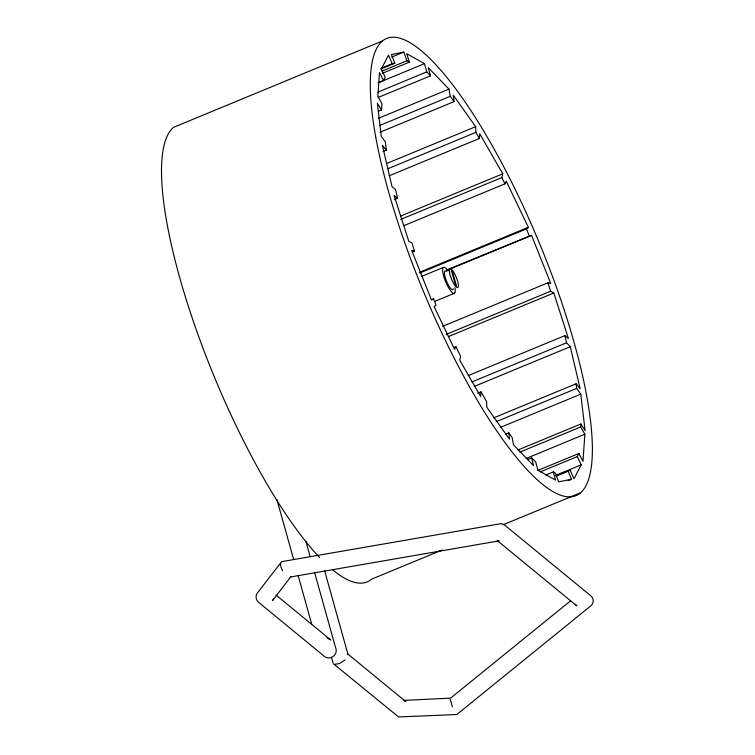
<?xml version="1.0" encoding="UTF-8"?>
<svg xmlns="http://www.w3.org/2000/svg" width="755" height="755" viewBox="0 0 755 755"><rect width="100%" height="100%" fill="white"/><g stroke="black" fill="none" stroke-linecap="round" stroke-linejoin="round"><path stroke-width="1.13" d="M280.482 563.343L280.813 566.637L282.521 570.657M378.302 111.296L381.558 109.956L381.983 103.803L377.821 96.564L379.463 72.612L383.578 80.464L378.142 82.71M389.174 175.792L479.406 138.476L479.727 133.758L502.736 173.81L501.867 177.576L504.887 183.88L403.783 225.688M477.736 393.195L481.001 391.845L480.671 396.564L459.729 360.107L460.597 356.341L455.992 346.724L453.821 347.621M537.588 470.544L578.896 453.453L583.002 461.314L584.861 434.2L580.699 426.962L580.906 423.97L517.855 450.046M383.578 80.464L385.201 77.321L381.266 69.111L388.495 55.124L392.241 63.684L394.818 63.175L391.383 54.549L403.849 52.076L406.973 60.759L409.408 62.127L382.228 73.367M504.887 183.88L506.265 181.2L528.34 227.293L526.443 228.897L419.912 272.951M455.992 346.724L454.604 349.405L434.125 306.624L436.031 305.029L433.634 299.008L431.275 299.48L411.73 250.452L414.533 251.113L411.937 243.006L408.766 241.222L394.063 195.394L397.592 198.291L394.327 199.641M540.306 471.884L577.264 456.596L578.896 453.453M577.264 456.596L581.199 464.806L573.97 478.793L570.223 470.233L556.067 475.612M273.593 598.696L272.621 600.527L291.043 576.424L290.298 577.018L499.168 540.854L497.677 540.637M570.101 601.235L450.575 698.139L403.963 700.385M345.044 659.993L339.457 663.56L334.503 664.353M382.313 41.006L173.593 127.321A247.414 62.807 67.5 0 0 192.818 319.78A247.414 62.807 67.5 0 0 319.582 557.445M391.892 57.021L403.849 52.076M381.369 68.186L392.241 63.684M380.69 69.016L394.818 63.175M381.973 71.102L406.973 60.759M378.821 82.55L424.47 63.665L426.764 71.885L430.539 75.802L378.359 97.386M377.849 92.119L426.764 71.885M378.312 118.346L448.97 89.118L450.273 96.31L454.048 101.623L380.124 132.191M379.614 125.528L450.273 96.31M383.078 151.491L386.343 150.141L385.371 141.987L381.275 136.211L377.368 103.341L381.558 109.956M386.522 163.552L475.659 126.689L453.283 95.187L454.048 101.623M387.834 168.771L475.886 132.361L475.659 126.689M400.556 216.081L502.736 173.81M400.773 219.394L501.867 177.576M412.362 252.019L414.533 251.113M419.638 272.253L528.34 227.293M421.507 276.443L443.289 267.43M446.573 269.969L531.548 235.334L550.744 283.474L547.932 282.804L442.487 326.415M446.762 270.394L531.548 235.334M431.454 299.914L433.634 299.008M434.974 301.311L454.576 293.204M446.271 334.38L550.631 291.222L553.802 292.997L568.402 338.523L564.882 335.635L468.128 375.65M448.357 336.607L553.802 292.997M471.979 381.898L566.552 342.779L570.308 346.687L580.123 388.702L576.122 383.776L493.506 417.949M474.65 386.249L570.308 346.687M496.233 421.658L576.669 388.381L576.122 383.776M500.329 427.424L580.774 394.148L576.669 388.381M505.539 434.182L508.794 432.832L512.192 437.617L513.494 444.799L533.492 465.58L531.69 457.87L527.349 459.672M519.827 452.141L580.699 426.962M526.159 458.483L584.861 434.2M545.648 475.046L553.255 471.903L555.491 473.159L558.624 481.85L571.459 479.293L568.024 470.667M556.199 475.15L581.199 464.806M556.095 476.075L570.223 470.233M568.204 480.642L571.459 479.293M442.1 550.017L371.441 579.245A247.414 62.807 67.5 0 1 333.059 570.129M502.972 524.838L580.151 492.921M326.953 637.843L330.784 640.013L276.113 595.129M424.47 63.665L406.69 53.671L409.408 62.127M404.397 700.744L405.794 701.603L347.555 653.783L348.036 654.613L324.593 570.676M497.262 540.589L576.801 605.887L575.385 604.283M333.55 663.862L398.574 716.948L456.803 714.523L590.202 606.378C593.855 604.066 594.27 598.498 590.797 595.808L504.085 524.621L501.282 523.621L281.615 561.654L257.361 593.043C255.284 595.837 255.766 599.961 258.436 602.188L323.046 655.236C328.831 661.861 339.146 655.198 335.456 647.205L314.524 572.233M448.97 89.118L428.236 67.582L430.539 75.802M531.69 457.87L535.701 462.032L537.994 470.252L555.548 480.123L553.255 471.903M386.343 150.141L382.341 145.215L392.024 186.674L395.554 189.562L397.592 198.291M580.906 423.97L585.106 430.586L580.774 394.148M475.886 132.361L479.406 138.476M481.001 391.845L486.579 401.566L486.805 407.238L509.559 439.259L508.794 432.832M526.443 228.897L529.189 235.796M452.368 706.765L450.329 699.451M547.932 282.804L550.631 291.222M305.954 541.552L310.079 556.322M331.483 657.341L333.068 663.022M276.887 499.442L293.676 559.568M298.102 575.452L311.73 624.225M564.882 335.635L566.552 342.779M454.944 287.721A14.109 3.586 67.5 0 1 450.537 290.684A14.109 3.586 67.5 0 1 442.732 271.706A14.109 3.586 67.5 0 1 448.045 270.951M453.359 288.778A10.098 2.567 67.5 0 1 446.375 280.832A10.098 2.567 67.5 0 1 446.46 271.47M452.387 271.262L451.348 270.403L455.425 285.022L456.473 285.881L452.387 271.262M449.593 272.961A10.098 2.567 67.5 0 0 457.266 287.617A10.098 2.567 67.5 0 0 454.84 274.207A10.098 2.567 67.5 0 0 449.593 272.961M375.754 137.108A247.414 62.807 67.5 0 0 563.777 496.167A247.414 62.807 67.5 0 0 504.17 167.61A247.414 62.807 67.5 0 0 375.754 137.108"/></g></svg>
